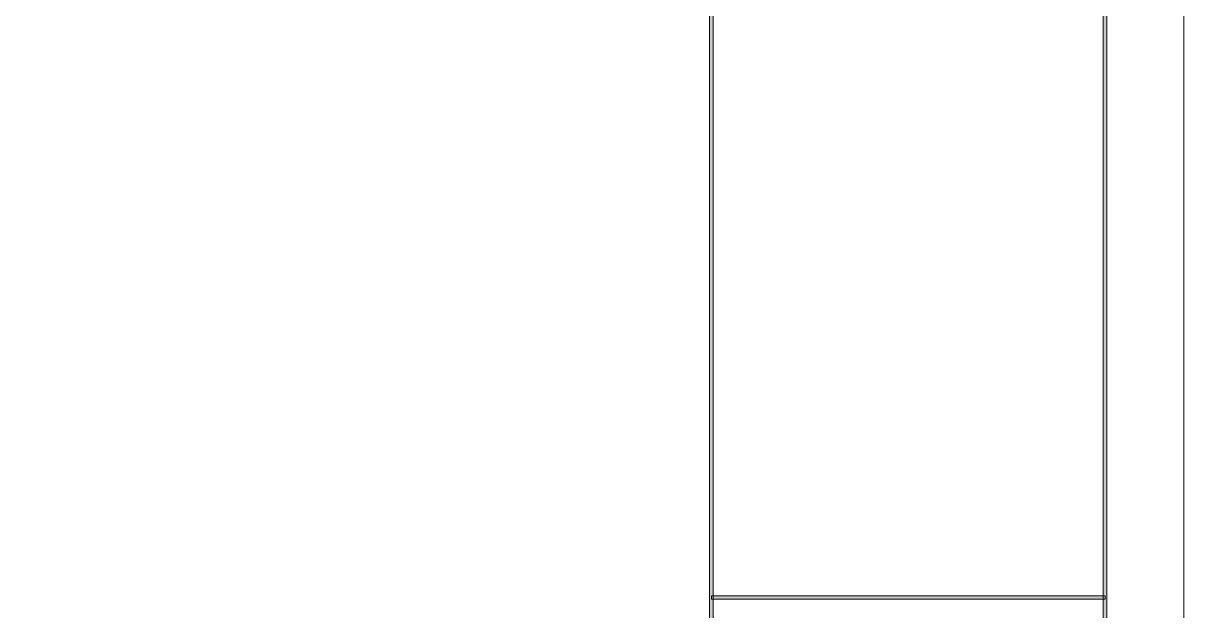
# Model space of a CAD drawing. Header units: millimetres. Extents: x 568 to 57335, y 85 to 28579.
# Drawn here: x 57114 to 57335.2, y 28130 to 28242 of the extents above; entities that cross this region are included whole.
import ezdxf

# ---------------------------------------------------------------- set-up
doc = ezdxf.new("R2010")
doc.units = ezdxf.units.MM

msp = doc.modelspace()

# ---------------------------------------------------------------- hatches: boundary and pattern name
h = msp.add_hatch(color=0)
h.dxf.hatch_style = 2
h.paths.add_polyline_path([(57245.52, 27703), (57244.83, 27703), (57244.83, 28563.81), (57245.52, 28563.81)])
h = msp.add_hatch(color=0)
h.dxf.hatch_style = 2
h.paths.add_polyline_path([(57320.57, 27702.65), (57319.87, 27703.35), (57319.87, 28563.46), (57320.57, 28564.16)])
h = msp.add_hatch(color=0)
h.dxf.hatch_style = 2
h.paths.add_polyline_path([(57245.17, 28132.15), (57245.17, 28132.8), (57320.22, 28132.8), (57320.22, 28132.15)])

# ---------------------------------------------------------------- linework, layer by layer
at = {"color": 0, "lineweight": 0}
for points in [[(56073.99, 27688), (56073.99, 28578.81), (57335.22, 28578.81), (57335.22, 27688)], [(57245.52, 27703), (57244.83, 27703), (57244.83, 28563.81), (57245.52, 28563.81)], [(57320.57, 27702.65), (57319.87, 27703.35), (57319.87, 28563.46), (57320.57, 28564.16)], [(57245.17, 28132.15), (57245.17, 28132.8), (57320.22, 28132.8), (57320.22, 28132.15)]]:
    msp.add_lwpolyline(points, close=True, dxfattribs=at)

doc.saveas('drawing.dxf')
